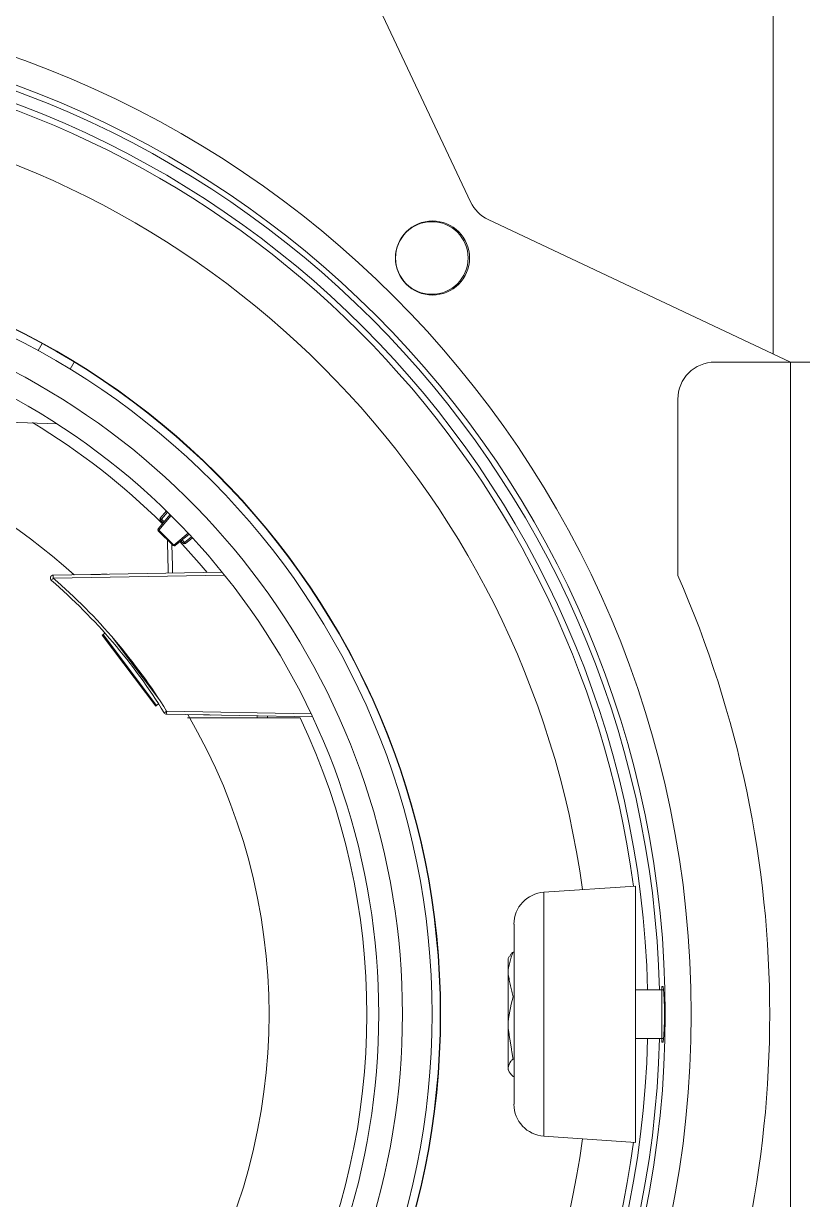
# Model space of a CAD drawing. Extents: x 7 to 113, y 1 to 87.
# Drawn here: x 50.18 to 52.808, y 36.193 to 40.161 of the extents above; entities that cross this region are included whole.
import ezdxf

# ---------------------------------------------------------------- set-up
doc = ezdxf.new("R2010")
doc.units = 0
doc.header["$MEASUREMENT"] = 0
doc.layers.add('OBJECT', color=7, linetype='CONTINUOUS')

msp = doc.modelspace()

# ---------------------------------------------------------------- linework, layer by layer
at = {"layer": 'OBJECT', "lineweight": 15}
for p, q in [((52.7083, 39.046), (52.7083, 44.9982)), ((51.6881, 39.5588), (51.2259, 40.5386)), ((52.7672, 39.0182), (51.7478, 39.4991)), ((50.2426, 39.081), (50.2288, 39.0572)), ((50.222, 39.0609), (50.2219, 39.0609)), ((50.3371, 38.9947), (50.3508, 39.0185)), ((52.5122, 39.0182), (52.7672, 39.0182)), ((52.7672, 34.6182), (52.7672, 39.0182)), ((52.7672, 39.0182), (52.8721, 39.0182)), ((52.3872, 38.2987), (52.3872, 38.8932)), ((50.2924, 38.8102), (49.1293, 38.8509)), ((50.6344, 38.4562), (50.6743, 38.5038)), ((50.6777, 38.5005), (50.6364, 38.4512)), ((50.6414, 38.4916), (50.6619, 38.516)), ((50.6508, 38.4758), (50.6417, 38.4848)), ((50.6655, 38.5125), (50.6452, 38.4882)), ((50.6452, 38.4882), (50.6539, 38.4795)), ((50.6848, 38.3994), (50.6347, 38.4495)), ((50.6364, 38.4512), (50.6865, 38.4012)), ((50.6865, 38.4012), (50.7349, 38.4417)), ((50.7382, 38.4383), (50.6915, 38.3991)), ((50.7201, 38.4065), (50.7111, 38.4155)), ((50.7148, 38.4186), (50.7235, 38.4099)), ((50.7235, 38.4099), (50.7466, 38.4292)), ((50.75, 38.4256), (50.7269, 38.4062)), ((50.2803, 38.2995), (50.8504, 38.3094)), ((50.8583, 38.2996), (50.2803, 38.2895)), ((50.3508, 38.3007), (50.4336, 38.3022)), ((50.4456, 38.0975), (50.4483, 38.0995)), ((50.4456, 38.0975), (50.6261, 37.8579)), ((50.4483, 38.0995), (50.4543, 38.104)), ((50.4483, 38.0995), (50.6288, 37.8599)), ((50.6353, 37.8837), (50.4805, 38.089)), ((50.6288, 37.8599), (50.6356, 37.8651)), ((50.6629, 37.8403), (51.1507, 37.8318)), ((51.1554, 37.8217), (50.6629, 37.8303)), ((50.7869, 37.8281), (50.7341, 37.829)), ((51.1128, 37.8182), (51.0034, 37.8182)), ((51.935, 37.2296), (52.2446, 37.2507)), ((51.935, 36.4069), (51.935, 37.2296)), ((52.2446, 36.3857), (52.2446, 37.2507)), ((51.8346, 36.5144), (51.8346, 37.1221)), ((51.8346, 37.028), (51.8313, 37.028)), ((51.8146, 37.0057), (51.8187, 37.013)), ((51.8146, 36.9523), (51.8146, 37.0057)), ((51.8146, 36.7718), (51.8146, 36.9523)), ((52.2446, 36.9002), (52.3392, 36.9002)), ((51.8346, 36.8767), (51.8313, 36.8767)), ((51.8146, 36.6377), (51.8146, 36.7718)), ((52.3391, 36.7362), (52.2446, 36.7362)), ((51.8346, 36.6669), (51.8313, 36.6669)), ((51.8146, 36.6377), (51.8146, 36.6307)), ((51.8187, 36.6235), (51.8146, 36.6307)), ((51.8346, 36.6085), (51.8313, 36.6085)), ((52.2446, 36.3857), (51.935, 36.4069))]:
    msp.add_line(p, q, dxfattribs=at)
at = {"layer": 'OBJECT', "lineweight": 15, "flags": 128}
for points in [[(50.6452, 38.4882), (50.6445, 38.4876), (50.6438, 38.4869), (50.6432, 38.4863), (50.6427, 38.4858), (50.6423, 38.4854), (50.642, 38.4851), (50.6418, 38.4849), (50.6417, 38.4848)], [(50.6364, 38.4512), (50.6358, 38.4519), (50.6352, 38.4526), (50.6347, 38.4533), (50.6343, 38.454), (50.6341, 38.4547), (50.6341, 38.4553), (50.6341, 38.4558), (50.6344, 38.4562)], [(50.6347, 38.4495), (50.6347, 38.4495), (50.6348, 38.4496), (50.6349, 38.4497), (50.6351, 38.45), (50.6354, 38.4502), (50.6357, 38.4505), (50.6361, 38.4509), (50.6364, 38.4512)], [(50.7994, 38.3085), (50.7723, 38.3405), (50.7075, 38.4125)], [(50.7201, 38.4065), (50.7202, 38.4065), (50.7204, 38.4067), (50.7207, 38.407), (50.7211, 38.4075), (50.7216, 38.408), (50.7222, 38.4086), (50.7229, 38.4092), (50.7235, 38.4099)], [(50.6848, 38.3994), (50.6848, 38.3994), (50.6849, 38.3995), (50.685, 38.3997), (50.6852, 38.3999), (50.6855, 38.4001), (50.6858, 38.4004), (50.6861, 38.4008), (50.6865, 38.4012)], [(50.6915, 38.3991), (50.6911, 38.3989), (50.6906, 38.3988), (50.69, 38.3988), (50.6893, 38.3991), (50.6886, 38.3994), (50.6879, 38.3999), (50.6872, 38.4005), (50.6865, 38.4012)], [(50.6288, 37.8599), (50.6273, 37.8588), (50.6264, 37.8581), (50.6261, 37.8579), (50.6261, 37.8579)], [(51.0034, 37.8182), (51.0034, 37.8187), (51.0034, 37.8201), (51.0034, 37.8223), (51.0034, 37.8243)]]:
    msp.add_lwpolyline(points, dxfattribs=at)
at = {"layer": 'OBJECT', "lineweight": 15}
for centre, radius in [((49.0072, 36.8182), 3.425), ((49.0083, 36.8182), 3.3365), ((51.5596, 39.3695), 0.125), ((51.5574, 39.3695), 0.1225), ((49.0083, 36.8182), 2.5787), ((49.0083, 36.8182), 2.5775)]:
    msp.add_circle(centre, radius, dxfattribs=at)
for centre, radius, start, end in [((49.0083, 36.8182), 3.318, 1.4161, 88.5839), ((49.0083, 36.8182), 3.278, 1.4334, 88.5666), ((49.0083, 36.8182), 3.258, 7.6201, 82.3799), ((49.0083, 36.8182), 3.0863, 7.827, 82.173), ((51.8011, 39.6121), 0.125, 205.2532, 244.7468), ((49.0083, 36.8182), 2.55, 270.4494, 89.5506), ((49.0083, 36.8182), 2.45, 287.0993, 72.9007), ((49.0083, 36.8182), 2.37, 287.3491, 72.6509), ((52.5122, 38.8932), 0.125, 90, 180), ((49.0083, 36.8182), 2, 47.8375, 132.1625), ((49.0083, 36.8182), 2.33, 45.2551, 58.9507), ((50.6453, 38.4884), 0.005, 140, 225), ((50.6673, 38.5166), 0.036, 224.0249, 231.9772), ((50.6382, 38.453), 0.005, 140, 225), ((50.7236, 38.41), 0.005, 225, 310), ((50.7519, 38.432), 0.036, 218.024, 225.9715), ((50.6883, 38.4029), 0.005, 225, 310), ((50.2805, 38.2895), 0.01, 91, 229.1458), ((50.4197, 38.1657), 0.1864, 138.3919, 141.4311), ((50.4238, 38.2945), 0.1436, 178.0046, 181.9954), ((49.0083, 36.8187), 1.9445, 31.6932, 49.1458), ((49.0072, 36.8182), 3.69, 336.3466, 23.6534), ((49.0085, 36.8187), 1.9345, 31.6932, 49.1457), ((50.801, 37.612), 0.2669, 121.1698, 123.2851), ((50.663, 37.8403), 0.01, 211.6932, 269), ((50.8064, 37.8353), 0.1436, 178.0046, 181.9954), ((49.0083, 36.8182), 2, 329.6414, 30.3586), ((51.0213, 37.8241), 0.053, 179.081, 186.3732), ((49.0083, 36.8182), 2.33, 334.477, 25.4158), ((51.9423, 37.1221), 0.1078, 93.9077, 180), ((58.6726, 36.8182), 6.3396, 179.15042, 180.84958), ((58.6726, 36.8182), 6.3396, 179.15042, 180.84958), ((51.1863, 36.8182), 1.1556, 355.3344, 4.6656), ((51.1863, 36.8182), 1.1556, 355.3344, 4.6656), ((51.1859, 36.8182), 1.156, 355.3359, 4.6641), ((49.0083, 36.8182), 3.318, 271.4161, 358.5839), ((49.0083, 36.8182), 3.278, 271.4334, 358.5666), ((52.422, 36.7338), 0.0888, 178.4084, 186.1662), ((51.9423, 36.5144), 0.1078, 180, 266.0923), ((49.0083, 36.8182), 3.0863, 277.827, 352.173), ((49.0083, 36.8182), 3.258, 277.6201, 352.3799)]:
    msp.add_arc(centre, radius, start, end, dxfattribs=at)
for points in [[(50.6682, 38.3063), (50.6653, 38.4189)], [(50.9686, 37.8182), (50.7329, 37.8182)], [(51.0034, 37.8182), (50.9686, 37.8182)], [(51.8313, 36.8767), (51.8146, 36.9523)], [(51.8313, 36.6669), (51.8146, 36.7718)]]:
    msp.add_open_spline(points, degree=1, dxfattribs=at)
for points, knots in [([(50.6804, 38.4037), (50.6804, 38.4033), (50.6813, 38.3709), (50.6821, 38.3385), (50.683, 38.3065)], [0, 0, 0, 0, 0.011557, 1, 1, 1, 1]), ([(50.4617, 38.3026), (50.4616, 38.3026), (50.4614, 38.3026), (50.4589, 38.3026), (50.4539, 38.3025), (50.4453, 38.3024), (50.4379, 38.3022), (50.4336, 38.3022)], [0, 0, 0, 0, 0.1014, 0.2436325, 0.4212863, 0.6593576, 1, 1, 1, 1]), ([(50.7869, 37.8281), (50.7869, 37.8281), (50.7897, 37.8281), (50.7949, 37.828), (50.8015, 37.8279), (50.8063, 37.8278), (50.8095, 37.8277), (50.8099, 37.8277), (50.8101, 37.8277)], [0, 0, 0, 0, 0.003671, 0.244659, 0.456707, 0.644031, 0.82183, 1, 1, 1, 1]), ([(51.8146, 36.9523), (51.8146, 36.9541), (51.8148, 36.9797), (51.8234, 37.0047), (51.8313, 37.028)], [0, 0, 0, 0, 0.070204, 1, 1, 1, 1]), ([(51.8313, 37.028), (51.8286, 37.0255), (51.8232, 37.0205), (51.8215, 37.0153), (51.8207, 37.0127)], [0, 0, 0, 0, 0.488344, 1, 1, 1, 1]), ([(52.3337, 36.9122), (52.3336, 36.9117), (52.3333, 36.9109), (52.3333, 36.9033), (52.3333, 36.9002)], [0, 0, 0, 0, 0.594523, 1, 1, 1, 1]), ([(52.3337, 36.9122), (52.3347, 36.9122), (52.3362, 36.9122), (52.3376, 36.9122), (52.3381, 36.9122)], [0, 0, 0, 0, 0.6896657, 1, 1, 1, 1]), ([(52.3381, 36.9122), (52.3376, 36.9122), (52.3362, 36.9122), (52.3347, 36.9122), (52.3337, 36.9122)], [0, 0, 0, 0, 0.3103343, 1, 1, 1, 1]), ([(52.3381, 36.9122), (52.3376, 36.9122), (52.3362, 36.9122), (52.3347, 36.9122), (52.3337, 36.9122)], [0, 0, 0, 0, 0.310334, 1, 1, 1, 1]), ([(51.8146, 36.7718), (51.8146, 36.7743), (51.8148, 36.8097), (51.8234, 36.8444), (51.8313, 36.8767)], [0, 0, 0, 0, 0.070197, 1, 1, 1, 1]), ([(52.3381, 36.7242), (52.3376, 36.7242), (52.3362, 36.7242), (52.3347, 36.7242), (52.3337, 36.7242)], [0, 0, 0, 0, 0.3103343, 1, 1, 1, 1]), ([(52.3337, 36.7242), (52.3347, 36.7242), (52.3362, 36.7242), (52.3376, 36.7242), (52.3381, 36.7242)], [0, 0, 0, 0, 0.6896657, 1, 1, 1, 1]), ([(52.3337, 36.7242), (52.3347, 36.7242), (52.3362, 36.7242), (52.3376, 36.7242), (52.3381, 36.7242)], [0, 0, 0, 0, 0.689666, 1, 1, 1, 1]), ([(51.8313, 36.6669), (51.8288, 36.6645), (51.819, 36.6549), (51.8164, 36.645), (51.8146, 36.6377)], [0, 0, 0, 0, 0.25755, 1, 1, 1, 1]), ([(51.8146, 36.6377), (51.8148, 36.635), (51.8157, 36.6251), (51.8247, 36.6155), (51.8313, 36.6085)], [0, 0, 0, 0, 0.268631, 1, 1, 1, 1])]:
    msp.add_open_spline(points, degree=3, knots=knots, dxfattribs=at)

doc.saveas('drawing.dxf')
